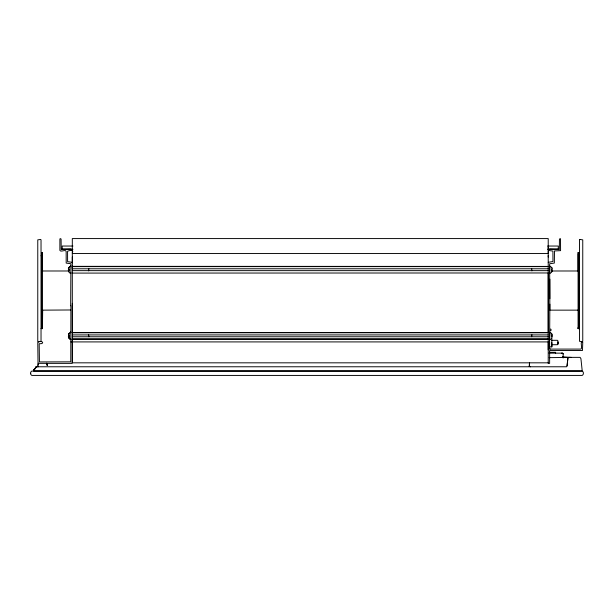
<?xml version="1.0" encoding="UTF-8"?>
<svg xmlns="http://www.w3.org/2000/svg" width="614" height="614" viewBox="0 0 614 614"><rect width="100%" height="100%" fill="white"/><g stroke="black" fill="none" stroke-linecap="round" stroke-linejoin="round"><path stroke-width="0.92" d="M41.031 328.643L41.575 328.321M41.575 256.429L41.575 252.5L42.443 252.577M42.443 328.559L41.575 328.636L41.575 252.5L42.443 252.5L42.443 328.636L41.798 328.636M42.435 270.705L42.443 252.822M70.894 305.803L70.771 361.838L39.442 361.93L39.181 343.74C45.344 344.216 42.427 339.642 37.769 342.328L38.03 363.35L71.892 363.373L72.306 362.567M72.306 362.751L72.306 339.642M72.306 332.358L72.306 257.043M72.306 252.983C74.386 249.407 69.298 250.358 67.571 251.241L67.601 261.664L72.306 262.339M72.306 362.828L548.218 362.828M548.218 349.873L548.218 342.136M548.218 332.189L548.218 273.414M548.218 257.043L548.218 255.554M548.218 252.63L548.218 251.51M548.218 249.092L548.218 246.851M549.469 339.442L549.453 346.872L551.832 346.872L551.817 342.505M551.717 269.462L551.717 270.106L552.186 268.947L551.725 267.504L549.96 266.031L549.63 272.8M551.832 346.872L551.809 338.168L550.267 339.527M557.934 341.883L557.934 344.155L557.397 344.723L551.825 344.723L551.825 344.078M557.934 344.155L557.934 340.877L557.389 340.309L551.817 340.309M562.838 357.455L571.358 357.463L562.846 357.141M578.081 328.306L578.081 327.554M578.081 253.582L578.089 271.004M578.081 252.577L578.948 252.5L578.948 253.152M578.948 328.636L578.948 255.762L579.493 255.762L579.493 328.643L578.081 328.636L578.081 252.5L578.948 252.5L578.948 327.546M548.218 266.422L72.306 266.346M548.218 332.565L72.306 332.489M88.846 336.725L88.616 334.684M531.678 268.617L531.908 270.874M69.098 270.06C69.221 268.871 68.568 270.429 69.175 270.083L68.852 270.145M551.717 335.467L551.717 336.249L552.186 335.098L551.633 333.525L549.96 332.174L549.622 338.383M571.358 357.463L562.846 357.279L571.365 357.563M37.861 365.307L38.383 363.227L37.93 365.645M566.622 366.773L36.034 366.773C36.326 368.369 32.012 370.326 34.108 370.963L580.568 370.963M529.529 362.928L529.168 366.366L530.619 366.773M567.06 366.09L567.843 358.63L568.687 357.363L580.069 357.363L580.921 358.63L582.218 370.963L581.427 370.963M529.567 362.598L529.468 366.566M567.843 358.63L567.029 365.99M36.18 366.773C35.758 368.047 33.187 369.735 33.632 370.963M548.218 262.339L552.953 261.51L552.922 251.088L548.218 250.412M70.787 266.031L68.799 267.504L68.338 268.955L69.144 269.346M70.441 266.077L69.021 267.504L68.707 269.27M70.787 332.174L68.799 333.648L68.476 335.405C69.482 335.336 68.975 336.863 68.914 335.482M68.476 334.4L69.037 333.663L68.568 335.091L69.098 335.513M549.637 273.007L550.267 273.376L551.725 271.918L552.186 270.475L551.579 270.083M35.466 368.147C36.249 364.977 35.305 369.943 33.801 369.812L34.369 369.498M548.67 249.307L559.316 249.599L559.446 238.992L560.521 238.7L560.574 250.642L554.488 250.949L554.335 263.076L549.637 263.751L549.852 310.147L578.211 310.147M70.879 273.007L70.257 273.383L68.883 272.048L68.338 270.482L69.175 270.083L68.622 270.145M68.707 336.303L69.029 338.022L68.707 337.316M552.04 271.173L551.426 271.787M551.717 338.03L552.186 336.625L551.579 336.226M68.476 268.257L69.098 267.65M68.707 268.257L69.021 267.504M68.707 334.4L70.441 332.212M549.63 342.136L549.63 348.675L550.044 349.09L580.928 349.09C582.939 348.33 579.386 340.164 582.755 342.328L582.494 350.479L549.63 350.51L549.63 363.373L548.218 363.373L548.218 342.512M70.602 339.565L70.879 339.143M550.413 330.777C551.326 330.9 551.326 328.927 550.413 329.05M38.183 341.699L41.031 341.284L41.031 239.859L40.616 239.445L37.769 239.859L37.769 341.284L38.544 341.699M551.579 333.724L552.047 334.407M69.098 271.787L68.338 270.482M69.098 337.923L69.535 338.982L70.833 339.565M69.175 337.992L70.48 339.519M71.853 249.307L61.216 249.599L61.078 238.992L60.295 238.577L59.88 238.992L59.88 250.412C60.778 252.538 65.644 248.985 66.159 251.41L66.189 263.076L70.894 263.751L70.671 305.803M68.622 336.28L69.175 336.219L68.338 336.618L68.806 338.022L68.476 337.316M551.902 335.436L551.426 336.05L551.902 336.288M551.61 269.339L551.426 270.053L551.894 270.145M41.867 270.981L42.673 270.989L42.443 270.597M578.089 310.131L578.081 310.538M42.443 310.131L41.867 310.154M42.673 310.147L42.443 327.554L42.435 310.431M72.959 246.037L62.244 246.037L62.167 249.629M547.573 246.037L558.279 246.037L558.279 249.307L547.573 249.307M62.167 248.977L70.871 248.977L70.871 249.629M62.244 249.307L72.959 249.307M72.306 253.544L548.218 253.544M41.031 255.762L41.575 255.762M72.306 266.622L548.218 266.622M548.218 268.778L72.306 268.778L72.306 265.747M72.437 270.651L548.087 270.644M88.616 270.897L88.846 268.64M41.936 270.989L68.868 270.989M551.226 270.989L578.211 270.989M72.306 273.092L548.218 272.961M549.852 279.147L549.852 298.726M549.852 304.168L549.63 341.691M41.936 310.147L70.671 309.978M578.733 328.636L578.081 328.559M72.306 332.773L548.218 332.765M531.908 334.684L531.678 336.725M72.437 334.929L548.087 334.922M72.306 336.771L548.218 336.764M72.306 338.936L548.087 338.928M72.306 339.212L548.087 339.204M70.894 341.914L548.087 341.914M549.169 353.142L562.324 353.142L563.145 353.979L563.13 357.993M562.616 356.604L563.145 356.604M562.616 357.455L563.145 357.455M549.169 357.655L571.365 357.386M36.418 366.773L36.901 366.773M37.638 366.773L38.214 366.773M561.472 353.157L562.14 353.142M68.622 269.293L69.175 269.346M562.301 353.157L562.9 353.403M549.691 348.89L550.044 349.09L549.63 348.675M70.564 332.174L70.848 332.588M562.869 353.349L563.145 353.979M551.71 267.535L552.04 268.257M47.017 363.941L47.393 365.637L46.733 363.258L47.255 365.33M46.841 363.227L47.362 365.33M578.948 253.582L578.948 256.429M557.934 342.512L557.934 343.142M558.364 249.629L558.364 248.977L549.66 248.977L549.66 249.629M555.586 353.441L555.586 352.298L549.3 352.298L549.3 353.441M548.218 341.691L548.218 238.577L72.306 238.577L72.306 262.869M72.306 272.539L72.306 273.437M72.306 303.324L72.306 362.406M30.7 373.251L30.7 374.333L31.79 375.423L582.21 375.423C583.799 374.571 583.853 371.915 582.21 371.071L31.79 371.071L30.7 372.161L30.7 373.251M68.806 335.605L68.806 336.249L68.806 335.605M68.806 269.469L68.806 270.106L68.806 269.469M579.908 239.445L579.493 239.859L579.493 341.284L582.341 341.699L582.755 341.284L582.755 239.859L579.908 239.445"/></g></svg>
